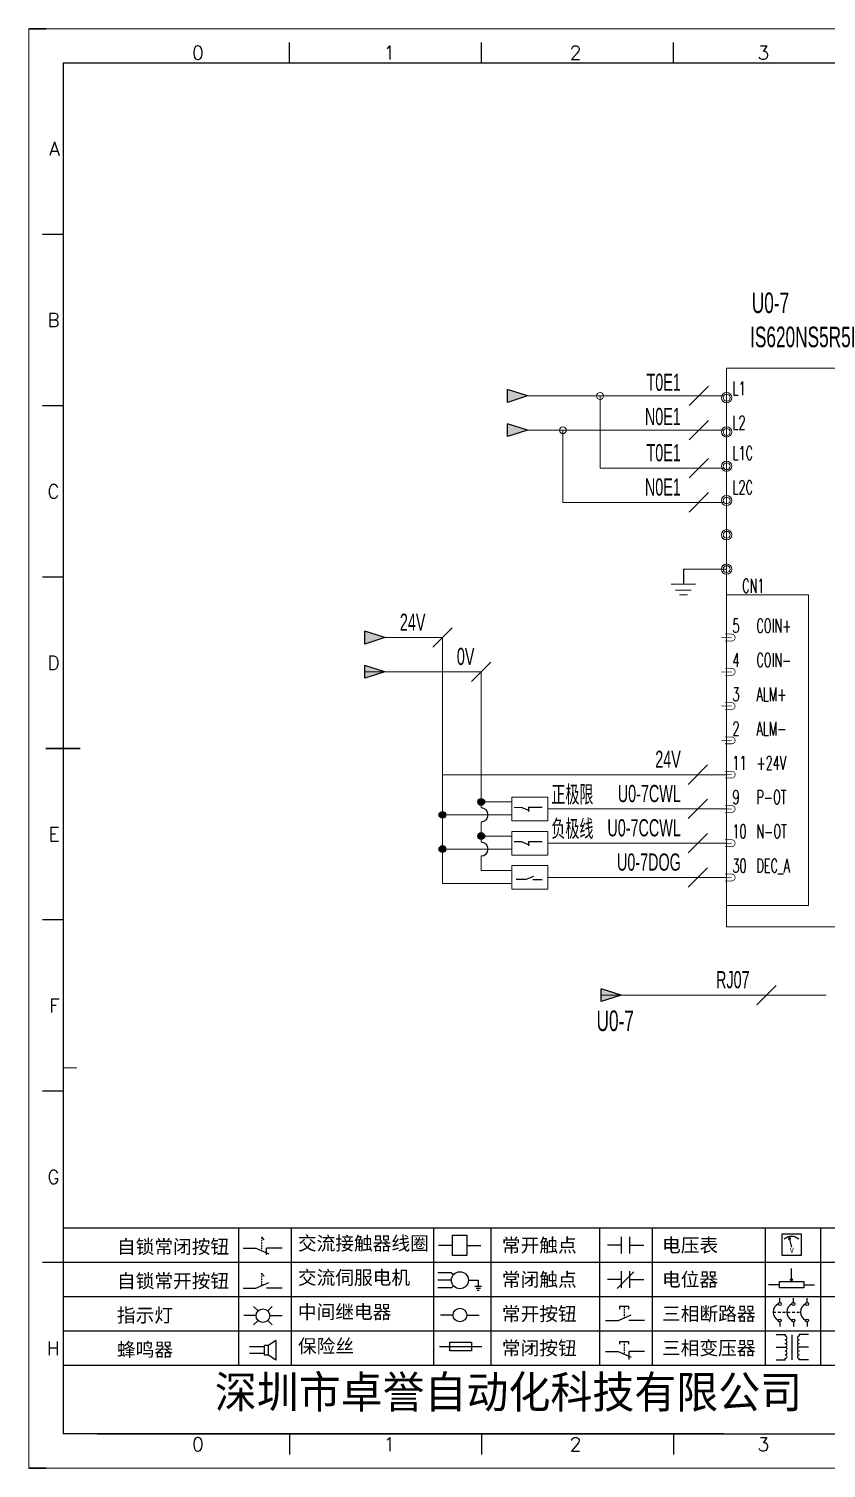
# Model space of a CAD drawing. Extents: x 33864 to 41687, y -3582 to -110.
# Drawn here: x 37624.7 to 37741, y -3567.7 to -3357.7 of the extents above; entities that cross this region are included whole.
import ezdxf
from ezdxf.enums import TextEntityAlignment as Align

# ---------------------------------------------------------------- set-up
doc = ezdxf.new("R2010")
doc.units = 0
doc.header["$MEASUREMENT"] = 0
doc.linetypes.add('ACAD_ISO02W100', pattern=[15, 12, -3])
doc.layers.add('AE_BOR', color=1, linetype='Continuous')
doc.layers.add('细实线层', color=7, linetype='Continuous')
doc.layers.add('Dimension', color=3, linetype='Continuous', lineweight=13)
doc.styles.add('WD', font='romans.shx', dxfattribs={"bigfont": 'gbcbig.shx'})
doc.styles.add('样式 8', font='arial.ttf')
doc.styles.add('汉字', font='')
doc.styles.get('汉字').set_extended_font_data('新宋体')

# ---------------------------------------------------------------- blocks, each defined once
blk = doc.blocks.new('*U187')
at = {"linetype": 'ByBlock'}
for p, q in [((-1909.23, -780.45), (-1909.23, -780.67)), ((-1909.23, -780.45), (-1908.92, -780.84)), ((-1909.23, -780.84), (-1909.23, -781.05)), ((-1911.92, -782.07), (-1910.06, -782.07)), ((-1910.06, -782.07), (-1908.18, -782.88)), ((-1909.23, -781.23), (-1909.23, -781.44)), ((-1909.23, -781.61), (-1909.23, -781.83)), ((-1909.23, -782), (-1909.23, -782.21)), ((-1909.23, -782.38), (-1909.23, -782.43)), ((-1908.52, -783.07), (-1908.52, -782.07)), ((-1906.25, -782.07), (-1908.52, -782.07))]:
    blk.add_line(p, q, dxfattribs=at)
blk = doc.blocks.new('*U188')
at = {"linetype": 'ByBlock'}
for p, q in [((-1908.88, -791.17), (-1909.23, -790.71)), ((-1909.23, -790.71), (-1909.23, -790.92)), ((-1909.23, -791.09), (-1909.23, -791.31)), ((-1909.23, -791.48), (-1909.23, -791.69)), ((-1911.92, -792.89), (-1910.06, -792.89)), ((-1910.06, -792.89), (-1908.18, -792.08)), ((-1909.23, -791.86), (-1909.23, -792.08)), ((-1909.23, -792.25), (-1909.23, -792.47)), ((-1906.25, -792.89), (-1908.52, -792.89))]:
    blk.add_line(p, q, dxfattribs=at)
blk = doc.blocks.new('蜂鸣器')
at = {"linetype": 'ByBlock'}
for p, q in [((-1907.17, -795.53), (-1908.25, -796.26)), ((-1907.17, -795.53), (-1907.17, -798.41)), ((-1908.8, -796.48), (-1911.01, -796.48)), ((-1908.8, -797.46), (-1911.01, -797.46)), ((-1908.25, -796.26), (-1908.8, -796.26)), ((-1908.8, -797.68), (-1908.8, -796.26)), ((-1908.25, -797.68), (-1908.8, -797.68)), ((-1908.25, -797.68), (-1908.25, -796.26)), ((-1907.17, -798.41), (-1908.25, -797.68))]:
    blk.add_line(p, q, dxfattribs=at)
blk = doc.blocks.new('指示灯')
at = {"linetype": 'ByBlock'}
for p, q in [((-1854.25, -776.92), (-1856.06, -776.92)), ((-1854.62, -775.59), (-1853.97, -776.23)), ((-1851.9, -775.59), (-1852.54, -776.23)), ((-1852.26, -776.92), (-1850.45, -776.92)), ((-1854.62, -778.25), (-1853.97, -777.61)), ((-1851.9, -778.25), (-1852.54, -777.61))]:
    blk.add_line(p, q, dxfattribs=at)
blk.add_circle((-1853.26, -776.92), 0.992, dxfattribs=at)
blk = doc.blocks.new('交流接触器线圈')
at = {"linetype": 'ByBlock'}
for p, q in [((-1880.82, -781.77), (-1882.87, -781.77)), ((-1878.72, -781.77), (-1876.67, -781.77))]:
    blk.add_line(p, q, dxfattribs=at)
blk.add_lwpolyline([(-1880.82, -780.28), (-1878.72, -780.28), (-1878.72, -783.26), (-1880.82, -783.26)], close=True, dxfattribs=at)
blk = doc.blocks.new('交流伺服电机')
at = {"linetype": 'ByBlock'}
for p, q in [((-1880.97, -785.75), (-1882.94, -785.75)), ((-1880.97, -786.85), (-1882.94, -786.85)), ((-1880.97, -785.75), (-1880.65, -786.03)), ((-1878.49, -786.85), (-1877.07, -786.85)), ((-1877.07, -786.85), (-1877.07, -787.72)), ((-1880.97, -787.94), (-1882.94, -787.94)), ((-1880.97, -787.94), (-1880.65, -787.67)), ((-1877.54, -787.72), (-1876.59, -787.72)), ((-1877.38, -788.01), (-1876.75, -788.01)), ((-1877.23, -788.29), (-1876.9, -788.29))]:
    blk.add_line(p, q, dxfattribs=at)
blk.add_circle((-1879.73, -786.85), 1.24, dxfattribs=at)
blk = doc.blocks.new('中间继电器')
at = {"linetype": 'ByBlock'}
for p, q in [((-1880.72, -791.92), (-1882.54, -791.92)), ((-1878.74, -791.92), (-1876.92, -791.92))]:
    blk.add_line(p, q, dxfattribs=at)
blk.add_circle((-1879.73, -791.92), 0.992, dxfattribs=at)
blk = doc.blocks.new('保险丝')
at = {"linetype": 'ByBlock'}
blk.add_line((-1882.72, -796.49), (-1876.55, -796.49), dxfattribs=at)
blk.add_lwpolyline([(-1881.2, -795.86), (-1878.06, -795.86), (-1878.06, -797.12), (-1881.2, -797.12)], close=True, dxfattribs=at)
blk = doc.blocks.new('常开按钮')
at = {"linetype": 'ByBlock'}
for p, q in [((-1910.06, -787.73), (-1908.18, -786.93)), ((-1909.9, -785.68), (-1908.56, -785.68)), ((-1909.9, -785.68), (-1909.9, -786.07)), ((-1909.23, -785.68), (-1909.23, -785.89)), ((-1909.23, -786.06), (-1909.23, -786.28)), ((-1909.23, -786.45), (-1909.23, -786.67)), ((-1909.23, -786.84), (-1909.23, -787.05)), ((-1909.23, -787.22), (-1909.23, -787.38)), ((-1908.56, -785.68), (-1908.56, -786.07)), ((-1911.92, -787.73), (-1910.06, -787.73)), ((-1906.25, -787.73), (-1908.52, -787.73))]:
    blk.add_line(p, q, dxfattribs=at)
blk = doc.blocks.new('常开触点')
at = {"linetype": 'ByBlock'}
for p, q in [((-1853.82, -782.99), (-1853.82, -780.56)), ((-1852.6, -782.99), (-1852.6, -780.56)), ((-1853.82, -781.77), (-1855.88, -781.77)), ((-1852.6, -781.77), (-1850.55, -781.77))]:
    blk.add_line(p, q, dxfattribs=at)
blk = doc.blocks.new('常闭触点')
at = {"linetype": 'ByBlock'}
for p, q in [((-1853.82, -786.77), (-1855.88, -786.77)), ((-1852.01, -785.66), (-1854.43, -788.1)), ((-1853.82, -787.99), (-1853.82, -785.56)), ((-1852.6, -787.99), (-1852.6, -785.56)), ((-1852.6, -786.77), (-1850.55, -786.77))]:
    blk.add_line(p, q, dxfattribs=at)
blk = doc.blocks.new('常闭按钮')
at = {"linetype": 'ByBlock'}
for p, q in [((-1854.11, -790.83), (-1852.77, -790.83)), ((-1854.11, -790.83), (-1854.11, -791.22)), ((-1853.44, -790.83), (-1853.44, -791.04)), ((-1853.44, -791.21), (-1853.44, -791.43)), ((-1853.44, -791.6), (-1853.44, -791.82)), ((-1852.77, -790.83), (-1852.77, -791.22)), ((-1856.13, -792.28), (-1854.28, -792.28)), ((-1854.28, -792.28), (-1852.4, -793.09)), ((-1853.44, -791.99), (-1853.44, -792.2)), ((-1853.44, -792.37), (-1853.44, -792.53)), ((-1850.47, -792.28), (-1852.73, -792.28)), ((-1852.73, -792.28), (-1852.73, -793.43))]:
    blk.add_line(p, q, dxfattribs=at)
blk = doc.blocks.new('电压表')
at = {"linetype": 'ByBlock'}
for p, q in [((-1814.84, -780.75), (-1814.91, -781.13)), ((-1814.6, -781.05), (-1814.91, -781.13)), ((-1814.84, -780.75), (-1814.46, -782.26)), ((-1814.84, -780.75), (-1814.6, -781.05))]:
    blk.add_line(p, q, dxfattribs=at)
blk.add_lwpolyline([(-1815.84, -780.34), (-1813.07, -780.34), (-1813.07, -783.49), (-1815.84, -783.49)], close=True, dxfattribs=at)
blk.add_arc((-1814.46, -782.26), 1.56, 46.8313, 133.1687, dxfattribs=at)
at = {"linetype": 'ByBlock', "insert": (-1814.7, -782.39), "char_height": 0.75, "width": 0.6768, "attachment_point": 1}
blk.add_mtext('V', dxfattribs=at)
blk = doc.blocks.new('电位器')
at = {"linetype": 'ByBlock'}
for p, q in [((-1814.45, -787.3), (-1814.45, -785.39)), ((-1814.45, -787.3), (-1814.62, -786.96)), ((-1814.62, -786.96), (-1814.27, -786.96)), ((-1814.45, -787.3), (-1814.27, -786.96)), ((-1816.21, -787.75), (-1817.79, -787.75)), ((-1812.68, -787.75), (-1811.1, -787.75))]:
    blk.add_line(p, q, dxfattribs=at)
blk.add_lwpolyline([(-1816.21, -787.3), (-1812.68, -787.3), (-1812.68, -788.2), (-1816.21, -788.2)], close=True, dxfattribs=at)
blk = doc.blocks.new('三相断路器')
at = {"linetype": 'ByBlock'}
for p, q in [((-1816.17, -790.33), (-1816.17, -789.7)), ((-1814.17, -790.33), (-1814.17, -789.7)), ((-1812.18, -790.33), (-1812.18, -789.7)), ((-1817.14, -791.74), (-1816.72, -791.74)), ((-1816.45, -791.74), (-1816.03, -791.74)), ((-1816.17, -793.19), (-1816.17, -793.83)), ((-1815.76, -791.74), (-1815.34, -791.74)), ((-1815.07, -791.74), (-1814.65, -791.74)), ((-1814.38, -791.74), (-1813.96, -791.74)), ((-1814.17, -793.19), (-1814.17, -793.83)), ((-1813.69, -791.74), (-1813.27, -791.74)), ((-1812.18, -793.19), (-1812.18, -793.83))]:
    blk.add_line(p, q, dxfattribs=at)
for centre in [(-1816.17, -790.55), (-1814.17, -790.55), (-1812.18, -790.55), (-1816.17, -792.98), (-1814.17, -792.98), (-1812.18, -792.98)]:
    blk.add_circle(centre, 0.219, dxfattribs=at)
for centre in [(-1815.81, -791.74), (-1813.82, -791.74), (-1811.83, -791.74)]:
    blk.add_arc(centre, 1.32, 115.5791, 244.4209, dxfattribs=at)
blk = doc.blocks.new('三相变压器')
at = {"linetype": 'ByBlock'}
for p, q in [((-1816.69, -795.03), (-1815.37, -795.03)), ((-1815.37, -795.03), (-1815.37, -795.24)), ((-1814.34, -798.7), (-1814.34, -795.04)), ((-1812, -795.03), (-1813.32, -795.03)), ((-1813.32, -795.03), (-1813.32, -795.24)), ((-1816.69, -796.87), (-1815.37, -796.87)), ((-1812, -796.87), (-1813.32, -796.87)), ((-1816.69, -798.71), (-1815.37, -798.71)), ((-1815.37, -798.71), (-1815.37, -798.5)), ((-1813.32, -798.71), (-1813.32, -798.5)), ((-1812, -798.71), (-1813.32, -798.71))]:
    blk.add_line(p, q, dxfattribs=at)
for centre, start, end in [((-1815.37, -795.51), 270, 90), ((-1815.37, -796.06), 270, 90), ((-1813.32, -795.51), 90, 270), ((-1813.32, -796.06), 90, 270), ((-1815.37, -796.6), 270, 90), ((-1815.37, -797.14), 270, 90), ((-1815.37, -797.68), 270, 90), ((-1815.37, -798.23), 270, 90), ((-1813.32, -796.6), 90, 270), ((-1813.32, -797.14), 90, 270), ((-1813.32, -797.68), 90, 270), ((-1813.32, -798.23), 90, 270)]:
    blk.add_arc(centre, 0.271, start, end, dxfattribs=at)

msp = doc.modelspace()

# ---------------------------------------------------------------- hatches: boundary and pattern name
for points in [[(37694.553, -3412.249), (37694.553, -3410.378), (37697.471, -3411.313)], [(37694.553, -3417.249), (37694.553, -3415.378), (37697.471, -3416.313)], [(37673.772, -3447.507), (37673.772, -3445.637), (37676.69, -3446.572)], [(37673.772, -3452.503), (37673.772, -3450.633), (37676.69, -3451.568)], [(37708.212, -3499.663), (37708.212, -3497.793), (37711.13, -3498.728)], [(37711.13, -3498.728), (37708.212, -3499.663), (37708.212, -3497.793)]]:
    msp.add_hatch(color=256).paths.add_polyline_path(points)
at = {"lineweight": -2}
h = msp.add_hatch(color=0, dxfattribs=at)
edge = h.paths.add_edge_path()
edge.add_arc((37690.728, -3470.533), 0.5, 0, 360)
h = msp.add_hatch(color=0, dxfattribs=at)
edge = h.paths.add_edge_path()
edge.add_arc((37685.075, -3472.428), 0.5, 0, 360)
h = msp.add_hatch(color=0, dxfattribs=at)
edge = h.paths.add_edge_path()
edge.add_arc((37690.728, -3475.533), 0.5, 0, 360)
h = msp.add_hatch(color=0, dxfattribs=at)
edge = h.paths.add_edge_path()
edge.add_arc((37685.075, -3477.428), 0.5, 0, 360)

# ---------------------------------------------------------------- linework, layer by layer
for p, q in [((37916.736, -3362.75), (37629.736, -3362.75)), ((37629.736, -3362.75), (37629.736, -3562.75)), ((37697.471, -3411.313), (37694.553, -3410.378)), ((37694.553, -3412.249), (37694.553, -3410.378)), ((37697.471, -3411.313), (37694.553, -3412.249)), ((37697.471, -3416.313), (37694.553, -3415.378)), ((37694.553, -3417.249), (37694.553, -3415.378)), ((37697.471, -3416.313), (37694.553, -3417.249)), ((37720.212, -3436.576), (37720.212, -3438.757)), ((37676.69, -3446.572), (37673.772, -3445.637)), ((37673.772, -3447.507), (37673.772, -3445.637)), ((37676.69, -3446.572), (37673.772, -3447.507)), ((37676.69, -3451.568), (37673.772, -3450.633)), ((37673.772, -3452.503), (37673.772, -3450.633)), ((37676.69, -3451.568), (37673.772, -3452.503)), ((37711.13, -3498.728), (37708.212, -3497.793)), ((37708.212, -3499.663), (37708.212, -3497.793)), ((37711.13, -3498.728), (37708.212, -3497.793)), ((37711.13, -3498.728), (37708.212, -3499.663)), ((37711.13, -3498.728), (37708.212, -3499.663)), ((37634.766, -3562.75), (37914.266, -3562.75))]:
    msp.add_line(p, q)
at = {"lineweight": 0}
for p, q in [((37726.151, -3411.313), (37708.054, -3411.313)), ((37726.151, -3416.313), (37708.054, -3416.313)), ((37726.151, -3421.835), (37708.054, -3421.835)), ((37726.151, -3426.839), (37708.054, -3426.839)), ((37726.519, -3436.576), (37720.212, -3436.576)), ((37718.423, -3438.771), (37722.001, -3438.771)), ((37719.088, -3439.629), (37721.336, -3439.629)), ((37719.659, -3440.322), (37720.805, -3440.322)), ((37685.075, -3446.572), (37676.69, -3446.572)), ((37685.075, -3482.428), (37685.075, -3446.572)), ((37690.728, -3451.568), (37690.728, -3471.428)), ((37695.21, -3470.533), (37690.728, -3470.533)), ((37695.21, -3472.428), (37685.075, -3472.428)), ((37690.728, -3473.428), (37690.728, -3476.428)), ((37695.21, -3477.428), (37685.075, -3477.428)), ((37695.21, -3475.533), (37690.728, -3475.533)), ((37690.728, -3478.428), (37690.728, -3480.533)), ((37695.21, -3480.533), (37690.728, -3480.533)), ((37695.21, -3482.428), (37685.075, -3482.428))]:
    msp.add_line(p, q, dxfattribs=at)
at = {"color": 3, "lineweight": 0}
for p, q in [((37673.772, -3451.568), (37690.728, -3451.568)), ((37685.075, -3466.568), (37726.519, -3466.568)), ((37700.466, -3471.568), (37726.519, -3471.568)), ((37700.466, -3476.568), (37726.519, -3476.568)), ((37700.466, -3481.568), (37726.519, -3481.568)), ((37741.048, -3498.728), (37708.212, -3498.728))]:
    msp.add_line(p, q, dxfattribs=at)
at = {"linetype": 'ACAD_ISO02W100'}
for p, q in [((37695.535, -3471.335), (37696.543, -3471.333)), ((37696.543, -3471.333), (37697.734, -3471.8)), ((37697.603, -3471.333), (37699.597, -3471.333)), ((37697.603, -3471.333), (37697.603, -3471.952)), ((37695.535, -3476.335), (37696.543, -3476.333)), ((37696.543, -3476.333), (37697.734, -3476.8)), ((37697.603, -3476.333), (37699.597, -3476.333)), ((37697.603, -3476.333), (37697.603, -3476.952)), ((37697.194, -3481.858), (37698.385, -3481.39)), ((37697.194, -3481.858), (37695.837, -3481.858)), ((37698.254, -3481.858), (37699.597, -3481.858))]:
    msp.add_line(p, q, dxfattribs=at)
at = {"lineweight": 9, "ltscale": 0.1}
for p, q in [((37629.736, -3509.321), (37631.735, -3509.321)), ((37726.071, -3562.75), (37755.533, -3562.75))]:
    msp.add_line(p, q, dxfattribs=at)
at = {"linetype": 'ByBlock'}
for p, q in [((37916.736, -3532.75), (37629.736, -3532.75)), ((37916.736, -3537.75), (37629.736, -3537.75)), ((37916.736, -3542.75), (37629.736, -3542.75)), ((37916.736, -3547.75), (37629.736, -3547.75)), ((37916.736, -3552.75), (37629.736, -3552.75))]:
    msp.add_line(p, q, dxfattribs=at)
at = {"lineweight": -2}
for p, q in [((37655.315, -3532.75), (37655.315, -3552.75)), ((37662.992, -3532.75), (37662.992, -3552.75)), ((37683.782, -3532.75), (37683.782, -3552.75)), ((37692.135, -3532.75), (37692.135, -3552.75)), ((37707.99, -3532.75), (37707.99, -3552.75)), ((37715.639, -3532.75), (37715.639, -3552.75)), ((37732.131, -3532.75), (37732.131, -3552.75)), ((37740.233, -3532.75), (37740.233, -3552.75))]:
    msp.add_line(p, q, dxfattribs=at)
at = {"ltscale": 2}
msp.add_line((37726.071, -3562.75), (37629.736, -3562.75), dxfattribs=at)
at = {"lineweight": 0}
for points in [[(37726.519, -3407.281), (37755.147, -3407.281), (37755.147, -3488.791), (37726.519, -3488.791)], [(37700.466, -3473.294), (37700.466, -3469.841), (37695.21, -3469.841), (37695.21, -3473.294)], [(37700.466, -3478.294), (37700.466, -3474.841), (37695.21, -3474.841), (37695.21, -3478.294)], [(37700.466, -3483.294), (37700.466, -3479.841), (37695.21, -3479.841), (37695.21, -3483.294)]]:
    msp.add_lwpolyline(points, close=True, dxfattribs=at)
at = {"color": 3, "lineweight": 0, "const_width": 0.1, "flags": 128}
for points in [[(37726.269, -3446.068), (37727.269, -3446.068, -1), (37727.269, -3447.068), (37726.269, -3447.068)], [(37726.269, -3451.068), (37727.269, -3451.068, -1), (37727.269, -3452.068), (37726.269, -3452.068)], [(37726.269, -3456.068), (37727.269, -3456.068, -1), (37727.269, -3457.068), (37726.269, -3457.068)], [(37726.269, -3461.068), (37727.269, -3461.068, -1), (37727.269, -3462.068), (37726.269, -3462.068)], [(37726.269, -3466.068), (37727.269, -3466.068, -1), (37727.269, -3467.068), (37726.269, -3467.068)], [(37726.269, -3471.068), (37727.269, -3471.068, -1), (37727.269, -3472.068), (37726.269, -3472.068)], [(37726.269, -3476.068), (37727.269, -3476.068, -1), (37727.269, -3477.068), (37726.269, -3477.068)], [(37726.269, -3481.068), (37727.269, -3481.068, -1), (37727.269, -3482.068), (37726.269, -3482.068)]]:
    msp.add_lwpolyline(points, format="xyb", dxfattribs=at)
for points in [[(37727.269, -3446.568), (37725.769, -3446.568)], [(37727.269, -3451.568), (37725.769, -3451.568)], [(37727.269, -3456.568), (37725.769, -3456.568)], [(37727.269, -3461.568), (37725.769, -3461.568)], [(37727.269, -3466.568), (37725.769, -3466.568)], [(37727.269, -3471.568), (37725.769, -3471.568)], [(37727.269, -3476.568), (37725.769, -3476.568)], [(37727.269, -3481.568), (37725.769, -3481.568)]]:
    msp.add_lwpolyline(points, dxfattribs=at)
at = {"lineweight": 0}
for centre, radius in [((37708.054, -3411.313), 0.5), ((37726.519, -3411.564), 0.75), ((37726.519, -3411.564), 0.5), ((37702.634, -3416.313), 0.5), ((37726.519, -3416.564), 0.75), ((37726.519, -3416.564), 0.5), ((37726.519, -3421.568), 0.75), ((37726.519, -3421.568), 0.5), ((37726.519, -3426.568), 0.75), ((37726.519, -3426.568), 0.5), ((37726.519, -3431.572), 0.75), ((37726.519, -3431.572), 0.5), ((37726.519, -3436.576), 0.75), ((37726.519, -3436.576), 0.5)]:
    msp.add_circle(centre, radius, dxfattribs=at)
at = {"color": 0, "lineweight": -2}
for centre in [(37690.728, -3470.533), (37685.075, -3472.428), (37690.728, -3475.533), (37685.075, -3477.428)]:
    msp.add_circle(centre, 0.5, dxfattribs=at)
for centre in [(37690.728, -3472.428), (37690.728, -3477.428)]:
    msp.add_arc(centre, 1, 270, 90, dxfattribs=at)
at = {"layer": 'AE_BOR', "lineweight": 30}
for p, q in [((37627.266, -3357.75), (37624.733, -3357.75)), ((37624.733, -3567.75), (37627.266, -3567.75)), ((37624.733, -3567.75), (37627.266, -3567.75)), ((37624.733, -3567.75), (37627.266, -3567.75))]:
    msp.add_line(p, q, dxfattribs=at)
at = {"layer": 'AE_BOR', "color": 1, "lineweight": 15}
for p, q in [((37624.733, -3357.75), (37921.733, -3357.75)), ((37624.733, -3567.75), (37624.733, -3357.75)), ((37921.733, -3567.75), (37624.733, -3567.75))]:
    msp.add_line(p, q, dxfattribs=at)
at = {"layer": 'AE_BOR'}
for p, q in [((37662.766, -3362.75), (37662.766, -3359.75)), ((37690.766, -3362.75), (37690.766, -3359.75)), ((37718.766, -3362.75), (37718.766, -3359.75)), ((37629.736, -3387.75), (37626.736, -3387.75)), ((37629.736, -3412.75), (37626.736, -3412.75)), ((37629.736, -3437.75), (37626.736, -3437.75)), ((37629.736, -3487.75), (37626.736, -3487.75)), ((37629.736, -3512.75), (37626.736, -3512.75)), ((37629.736, -3537.75), (37626.736, -3537.75)), ((37662.766, -3562.75), (37662.766, -3565.75)), ((37690.766, -3562.75), (37690.766, -3565.75)), ((37718.766, -3562.75), (37718.766, -3565.75))]:
    msp.add_line(p, q, dxfattribs=at)
at = {"layer": 'AE_BOR', "color": 2, "lineweight": 30}
msp.add_line((37627.236, -3462.75), (37632.236, -3462.75), dxfattribs=at)
at = {"layer": 'Dimension', "lineweight": 0}
for p, q in [((37721.044, -3412.728), (37723.872, -3409.899)), ((37721.044, -3417.728), (37723.872, -3414.899)), ((37721.044, -3423.25), (37723.872, -3420.421)), ((37721.044, -3428.254), (37723.872, -3425.425)), ((37683.661, -3447.986), (37686.49, -3445.158)), ((37689.314, -3452.982), (37692.143, -3450.154)), ((37720.912, -3467.982), (37723.74, -3465.154)), ((37720.912, -3472.982), (37723.74, -3470.154)), ((37720.912, -3477.982), (37723.74, -3475.154)), ((37720.912, -3482.982), (37723.74, -3480.154)), ((37730.938, -3500.142), (37733.766, -3497.314))]:
    msp.add_line(p, q, dxfattribs=at)
at = {"layer": '细实线层', "lineweight": 0}
for p, q in [((37708.054, -3411.313), (37697.471, -3411.313)), ((37708.054, -3411.313), (37708.054, -3421.835)), ((37708.054, -3416.313), (37697.471, -3416.313)), ((37702.634, -3426.839), (37702.634, -3416.313)), ((37708.054, -3426.839), (37702.634, -3426.839)), ((37726.504, -3440.331), (37738.479, -3440.331)), ((37738.479, -3440.331), (37738.479, -3485.662)), ((37738.479, -3485.662), (37726.504, -3485.662))]:
    msp.add_line(p, q, dxfattribs=at)

# ---------------------------------------------------------------- block references
at = {"linetype": 'ByBlock'}
for name, p in [('*U187', (39567.924, -2753.573)), ('交流接触器线圈', (39567.349, -2753.481)), ('常开触点', (39565.003, -2753.453)), ('电压表', (39550.442, -2753.234)), ('*U188', (39567.924, -2748.573)), ('交流伺服电机', (39567.349, -2753.481)), ('常闭触点', (39565.003, -2753.453)), ('电位器', (39550.442, -2753.234)), ('指示灯', (39512.139, -2768.573)), ('中间继电器', (39567.349, -2753.481)), ('常开按钮', (39620.789, -2758.453)), ('三相断路器', (39550.442, -2753.234)), ('三相变压器', (39550.442, -2753.234)), ('蜂鸣器', (39567.924, -2753.573)), ('保险丝', (39567.349, -2753.481)), ('常闭按钮', (39565.003, -2758.453))]:
    msp.add_blockref(name, p, dxfattribs=at)

# ---------------------------------------------------------------- texts
at = {"lineweight": 0, "style": 'WD', "width": 0.6}
for s, p in [('L1', (37727.387, -3411.214)), ('L2', (37727.387, -3416.214)), ('L1C', (37727.387, -3420.638)), ('L2C', (37727.387, -3425.642))]:
    msp.add_text(s, height=2, dxfattribs=at).set_placement(p)
msp.add_text('CN1', height=2, dxfattribs=at).set_placement((37732.037, -3440.021), align=Align.RIGHT)
at = {"color": 4, "lineweight": 0, "style": 'WD', "width": 0.6}
for s, p in [('5', (37727.372, -3445.849)), ('COIN+', (37730.872, -3445.849)), ('4', (37727.372, -3450.849)), ('COIN-', (37730.872, -3450.849)), ('3', (37727.372, -3455.849)), ('ALM+', (37730.872, -3455.849)), ('2', (37727.372, -3460.849)), ('ALM-', (37730.872, -3460.849)), ('11', (37727.372, -3465.849)), ('+24V', (37730.872, -3465.849)), ('9', (37727.372, -3470.849)), ('P-OT', (37730.872, -3470.849)), ('10', (37727.372, -3475.849)), ('N-OT', (37730.872, -3475.849)), ('30', (37727.372, -3480.849)), ('DEC_A', (37730.872, -3480.849))]:
    msp.add_text(s, height=2, dxfattribs=at).set_placement(p)
at = {"char_height": 2, "attachment_point": 1, "style": '汉字'}
for s, insert in [('{\\fKaiTi_GB2312|b0|i0|c134|p49;自锁常闭按钮}', (37637.592, -3534.435)), ('{\\fKaiTi_GB2312|b0|i0|c134|p49;交流接触器线圈}', (37663.986, -3533.941)), ('{\\fKaiTi_GB2312|b0|i0|c134|p49;常开触点}', (37693.74, -3534.228)), ('{\\fKaiTi_GB2312|b0|i0|c134|p49;电压表}', (37717.1, -3534.219)), ('{\\fKaiTi_GB2312|b0|i0|c134|p49;自锁常开按钮}', (37637.592, -3539.435)), ('{\\fKaiTi_GB2312|b0|i0|c134|p49;交流伺服电机}', (37663.986, -3538.941)), ('{\\fKaiTi_GB2312|b0|i0|c134|p49;常闭触点}', (37693.74, -3539.228)), ('{\\fKaiTi_GB2312|b0|i0|c134|p49;电位器}', (37717.1, -3539.219)), ('{\\fKaiTi_GB2312|b0|i0|c134|p49;指示灯}', (37637.592, -3544.435)), ('{\\fKaiTi_GB2312|b0|i0|c134|p49;中间继电器}', (37663.986, -3543.941)), ('{\\fKaiTi_GB2312|b0|i0|c134|p49;常开按钮}', (37693.74, -3544.228)), ('{\\fKaiTi_GB2312|b0|i0|c134|p49;三相断路器}', (37717.1, -3544.219)), ('{\\fKaiTi_GB2312|b0|i0|c134|p49;保险丝}', (37663.986, -3548.941)), ('{\\fKaiTi_GB2312|b0|i0|c134|p49;常闭按钮}', (37693.74, -3549.228)), ('{\\fKaiTi_GB2312|b0|i0|c134|p49;三相变压器}', (37717.1, -3549.219)), ('{\\fKaiTi_GB2312|b0|i0|c134|p49;蜂鸣器}', (37637.592, -3549.435))]:
    msp.add_mtext(s, dxfattribs=dict(at, insert=insert))
at = {"lineweight": -2, "insert": (37651.869, -3554.279), "char_height": 4.70644, "width": 96.11383, "attachment_point": 1}
msp.add_mtext('深圳市卓誉自动化科技有限公司', dxfattribs=at)
at = {"layer": 'AE_BOR', "style": 'WD'}
for s, p in [('0', (37649.403, -3362.25)), ('1', (37677.328, -3362.25)), ('2', (37704.478, -3362.25)), ('3', (37731.878, -3362.25)), ('0', (37649.403, -3565.25)), ('1', (37677.328, -3565.25)), ('2', (37704.478, -3565.25)), ('3', (37731.878, -3565.25))]:
    msp.add_text(s, height=2, dxfattribs=at).set_placement(p, align=Align.CENTER)
for s, p in [('A', (37629.236, -3375.25)), ('B', (37629.236, -3400.25)), ('C', (37629.236, -3425.25)), ('D', (37629.236, -3450.25)), ('E', (37629.236, -3475.25)), ('F', (37629.236, -3500.25)), ('G', (37629.236, -3525.25)), ('H', (37629.236, -3550.25))]:
    msp.add_text(s, height=2, dxfattribs=at).set_placement(p, align=Align.MIDDLE_RIGHT)
at = {"layer": 'Dimension', "lineweight": 0, "style": '样式 8', "width": 0.6}
for s, p in [('U0-7', (37730.193, -3399.225)), ('IS620NS5R5I', (37729.946, -3404.203)), ('U0-7', (37707.543, -3503.974))]:
    msp.add_text(s, height=3, dxfattribs=at).set_placement(p)
for s, p in [('T0E1', (37719.841, -3410.564)), ('N0E1', (37719.841, -3415.564)), ('T0E1', (37719.841, -3420.848)), ('N0E1', (37719.841, -3425.852)), ('24V', (37682.591, -3445.572)), ('0V', (37689.738, -3450.568)), ('24V', (37719.841, -3465.568)), ('正极限', (37707.092, -3470.676)), ('U0-7CWL', (37719.841, -3470.568)), ('负极线', (37707.092, -3475.676)), ('U0-7CCWL', (37719.841, -3475.568)), ('U0-7DOG', (37719.841, -3480.568)), ('RJ07', (37729.868, -3497.728))]:
    msp.add_text(s, height=2.5, dxfattribs=at).set_placement(p, align=Align.RIGHT)

doc.saveas('drawing.dxf')
